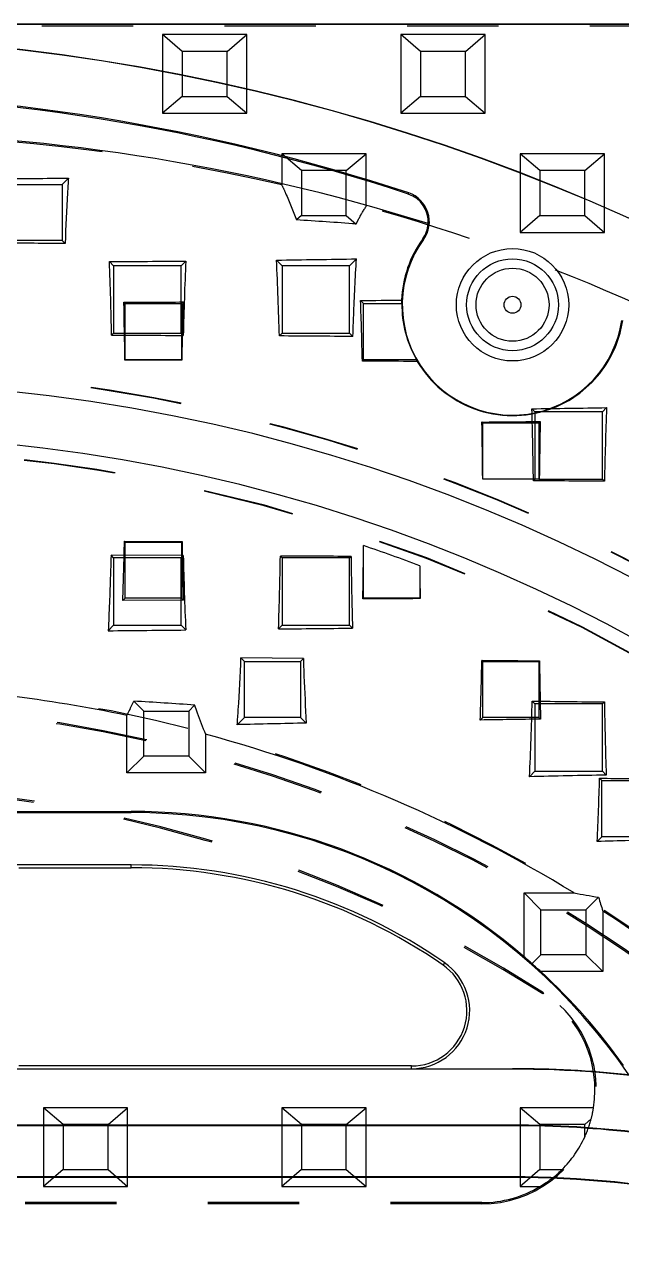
# Model space of a CAD drawing. Header units: millimetres. Extents: x -1495 to -116, y -3881 to 1305.
# Drawn here: x -726.95 to -716.26, y -331.51 to -309.78 of the extents above; entities that cross this region are included whole.
import ezdxf

# ---------------------------------------------------------------- set-up
doc = ezdxf.new("R2010")
doc.units = ezdxf.units.MM
doc.header["$LTSCALE"] = 16.335
doc.linetypes.add('HIDDEN', pattern=[0.2, 0.1, -0.1])
doc.layers.get('0').update_dxf_attribs({"linetype": 'CONTINUOUS'})
doc.layers.add('DEFAULT_2', color=8, linetype='HIDDEN')

msp = doc.modelspace()

# ---------------------------------------------------------------- linework, layer by layer
at = {"color": 7, "linetype": 'Continuous'}
for p, q in [((-715.2, -309.777), (-754.082, -309.777)), ((-715.2, -309.782), (-740.868, -309.782)), ((-727.275, -312.638), (-726.27, -312.638)), ((-726.27, -312.638), (-726.159, -312.527)), ((-726.27, -312.638), (-726.27, -313.643)), ((-720.079, -312.812), (-720.072, -312.792)), ((-726.27, -313.643), (-727.275, -313.643)), ((-726.27, -313.643), (-726.218, -313.695)), ((-719.821, -313.612), (-719.806, -313.623)), ((-725.143, -314.77), (-725.167, -314.746)), ((-725.143, -314.77), (-724.138, -314.77)), ((-725.143, -315.775), (-725.143, -314.77)), ((-724.138, -314.77), (-724.109, -314.741)), ((-724.138, -314.77), (-724.138, -315.775)), ((-720.879, -314.77), (-720.933, -314.716)), ((-720.879, -314.77), (-720.195, -314.77)), ((-720.879, -315.775), (-720.879, -314.77)), ((-725.143, -315.775), (-725.148, -315.779)), ((-724.131, -315.782), (-725.148, -315.779)), ((-724.138, -315.775), (-725.143, -315.775)), ((-724.138, -315.775), (-724.131, -315.782)), ((-720.879, -315.775), (-720.901, -315.797)), ((-719.934, -315.775), (-720.879, -315.775)), ((-718.748, -317.911), (-718.747, -316.902)), ((-718.747, -316.902), (-717.742, -316.902)), ((-717.742, -316.902), (-717.719, -316.878)), ((-717.742, -316.902), (-717.742, -317.907)), ((-717.742, -317.907), (-718.748, -317.911)), ((-717.742, -317.907), (-717.737, -317.912)), ((-725.143, -319.034), (-725.157, -319.019)), ((-725.157, -319.019), (-724.127, -319.023)), ((-725.143, -319.034), (-724.138, -319.034)), ((-725.143, -320.039), (-725.143, -319.034)), ((-724.138, -319.034), (-724.127, -319.023)), ((-724.138, -319.034), (-724.138, -320.039)), ((-720.879, -320.039), (-720.879, -319.096)), ((-719.874, -319.458), (-719.874, -320.039)), ((-725.143, -320.039), (-725.185, -320.081)), ((-724.103, -320.073), (-725.185, -320.081)), ((-724.138, -320.039), (-725.143, -320.039)), ((-724.138, -320.039), (-724.103, -320.073)), ((-719.874, -320.039), (-720.879, -320.039)), ((-723.011, -321.166), (-723.073, -321.104)), ((-721.957, -321.116), (-723.073, -321.104)), ((-723.011, -321.166), (-722.006, -321.166)), ((-723.011, -322.171), (-723.011, -321.166)), ((-722.006, -321.166), (-721.957, -321.116)), ((-722.006, -321.166), (-722.006, -322.171)), ((-718.747, -321.166), (-718.764, -321.148)), ((-718.747, -321.166), (-717.742, -321.166)), ((-718.747, -322.171), (-718.747, -321.166)), ((-717.742, -321.166), (-717.733, -321.157)), ((-717.742, -321.166), (-717.742, -322.171)), ((-724.812, -322.055), (-724.99, -321.877)), ((-724.008, -322.055), (-723.901, -321.948)), ((-725.114, -323.16), (-725.114, -322.133)), ((-724.812, -322.055), (-724.008, -322.055)), ((-724.812, -322.859), (-724.812, -322.055)), ((-724.008, -322.055), (-724.008, -322.859)), ((-723.011, -322.171), (-723.139, -322.299)), ((-722.006, -322.171), (-723.011, -322.171)), ((-722.006, -322.171), (-721.905, -322.272)), ((-718.747, -322.171), (-718.792, -322.215)), ((-717.742, -322.171), (-718.747, -322.171)), ((-717.742, -322.171), (-717.713, -322.2)), ((-723.707, -322.47), (-723.707, -323.16)), ((-724.812, -322.859), (-725.114, -323.16)), ((-724.008, -322.859), (-724.812, -322.859)), ((-724.008, -322.859), (-723.707, -323.16)), ((-723.707, -323.16), (-725.114, -323.16)), ((-716.615, -323.297), (-716.657, -323.255)), ((-716.615, -323.297), (-715.61, -323.297)), ((-716.615, -324.302), (-716.615, -323.297)), ((-733.325, -323.87), (-725.035, -323.87)), ((-733.306, -323.852), (-725.035, -323.852)), ((-725.035, -323.87), (-725.035, -323.852)), ((-716.615, -324.302), (-716.7, -324.387)), ((-715.61, -324.302), (-716.615, -324.302)), ((-725.035, -324.807), (-733.579, -324.807)), ((-727.045, -324.857), (-725.035, -324.857)), ((-725.035, -324.857), (-725.035, -324.807)), ((-717.706, -325.608), (-718.007, -325.307)), ((-718.007, -325.307), (-717.115, -325.307)), ((-718.007, -326.448), (-718.007, -325.307)), ((-716.902, -325.608), (-716.677, -325.384)), ((-717.706, -325.608), (-716.902, -325.608)), ((-717.706, -326.412), (-717.706, -325.608)), ((-716.902, -325.608), (-716.902, -326.412)), ((-716.6, -325.631), (-716.6, -326.714)), ((-719.429, -326.557), (-719.458, -326.598)), ((-717.706, -326.412), (-717.867, -326.573)), ((-716.902, -326.412), (-717.706, -326.412)), ((-716.902, -326.412), (-716.6, -326.714)), ((-716.6, -326.714), (-717.708, -326.714)), ((-767.589, -328.453), (-718.215, -328.453)), ((-720.02, -328.4), (-727.045, -328.4)), ((-720.02, -328.45), (-720.02, -328.4)), ((-718.215, -328.453), (-718.215, -328.45)), ((-718.215, -329.458), (-769.12, -329.458)), ((-769.12, -329.463), (-718.215, -329.463)), ((-718.215, -329.463), (-718.215, -329.458)), ((-718.215, -330.384), (-770.623, -330.384)), ((-770.619, -330.39), (-718.215, -330.39)), ((-718.215, -330.39), (-718.215, -330.384))]:
    msp.add_line(p, q, dxfattribs=at)
for radius in [1.005, 0.821, 0.653, 0.151]:
    msp.add_circle((-718.215, -314.791), radius, dxfattribs=at)
for centre, radius, start, end in [((-731.28, -346.808), 36.825, 20.0396, 90), ((-731.28, -346.808), 36.82, 20.0396, 90), ((-731.28, -346.808), 35.815, 71.7628, 90), ((-731.28, -346.808), 35.794, 71.7628, 90), ((-730.275, -346.808), 35.091, 72.5012, 90), ((-729.706, 109.694), 422.236, 270.31607, 270.48133), ((-720.241, -313.304), 0.518, 355.9785, 71.7628), ((-720.241, -313.304), 0.539, 323.7231, 71.7628), ((-720.241, -313.309), 0.518, 324.1025, 356.4593), ((-718.203, -314.784), 1.998, 144.0941, 177.7744), ((-718.215, -314.791), 1.973, 143.7231, 351.8796), ((-815.739, -316.948), 90.598, 0.7394, 1.39299), ((-640.326, -317.002), 83.814, 178.45392, 179.16554), ((-724.882, 31.818), 346.556, 270.65276, 270.77414), ((-798.405, -317.56), 77.524, 1.30288, 2.10236), ((-718.215, -314.791), 1.98, 179.3893, 209.7946), ((-730.275, -346.808), 30.618, 2.7035, 90), ((-721.785, 98.355), 415.253, 270.41716, 270.5611), ((-832.134, -318.981), 113.391, 0.54099, 1.0583), ((-620.518, -319.119), 97.226, 178.67945, 179.28872), ((-730.275, -346.808), 29.678, 2.7435, 90), ((-800.35, -317.583), 75.206, 358.0967, 358.90562), ((-637.272, -317.552), 86.868, 180.97023, 181.66315), ((-730.275, -346.808), 29.261, 69.1788, 71.2701), ((-608.322, -318.534), 111.556, 180.4744, 180.77616), ((-803.79, -319.507), 85.042, 358.17512, 358.89382), ((-608.684, -319.564), 109.061, 180.83648, 181.38457), ((-730.275, -346.808), 25.209, 78.1848, 83.1299), ((-734.686, -481.063), 159.481, 86.12217, 86.51418), ((-711.663, -790.169), 468.008, 90.74073, 90.87277), ((-730.275, -346.808), 25.209, 58.5308, 74.8961), ((-708.863, -943.213), 621.079, 91.203246, 91.31713), ((-780.942, -321.404), 64.311, 357.34106, 358.35018), ((-710.578, 45.959), 369.264, 269.05665, 269.22318), ((-725.035, -334.661), 10.81, 49.4467, 90), ((-725.035, -334.661), 10.791, 34.4406, 90), ((-711.399, -508.963), 184.652, 91.28971, 91.64514), ((-725.035, -334.661), 9.855, 55.3278, 90), ((-725.035, -334.661), 9.805, 55.3278, 90), ((-708.652, -278.696), 47.373, 259.7084, 260.2459), ((-706.473, -322.317), 10.655, 196.7288, 198.1181), ((-730.275, -346.808), 25.209, 43.1975, 57.1479), ((-720.02, -327.411), 1.039, 270, 55.3278), ((-720.02, -327.411), 0.989, 270, 55.3278), ((-725.035, -334.661), 10.81, 35.4615, 47.3266), ((-718.194, -348.139), 19.689, 83.9994, 90.063)]:
    msp.add_arc(centre, radius, start, end, dxfattribs=at)
for centre, major_axis, start_param, end_param in [((-725.226, -334.661), (-10.936, 0), -2.308975, -2.291772), ((-725.035, -334.853), (0, -10.952), -3.874628, -3.855282)]:
    msp.add_ellipse(centre, major_axis=major_axis, ratio=0.999848, start_param=start_param, end_param=end_param, dxfattribs=at)
for points, knots in [([(-726.159, -312.527), (-726.165, -312.615), (-726.189, -313.004), (-726.207, -313.394), (-726.218, -313.695)], [0, 0, 0, 0, 0.226964, 1, 1, 1, 1]), ([(-720.195, -314.77), (-720.196, -314.764), (-720.198, -314.751), (-720.196, -314.73), (-720.199, -314.714), (-720.199, -314.706)], [0, 0, 0, 0, 0.250685, 0.624593, 1, 1, 1, 1]), ([(-719.919, -315.804), (-719.805, -315.995), (-719.507, -316.345), (-718.909, -316.69), (-718.229, -316.812), (-717.567, -316.702), (-717.009, -316.405), (-716.603, -315.993), (-716.351, -315.538), (-716.266, -315.223), (-716.244, -315.072)], [0, 0, 0, 0, 0.137098, 0.277314, 0.417378, 0.554103, 0.683165, 0.800813, 0.906071, 1, 1, 1, 1]), ([(-719.919, -315.804), (-720.001, -315.804), (-720.328, -315.801), (-720.656, -315.798), (-720.901, -315.797)], [0, 0, 0, 0, 0.249597, 1, 1, 1, 1]), ([(-719.919, -315.804), (-719.921, -315.802), (-719.925, -315.798), (-719.927, -315.791), (-719.924, -315.783), (-719.932, -315.779), (-719.934, -315.775)], [0, 0, 0, 0, 0.274999, 0.444815, 0.608828, 1, 1, 1, 1]), ([(-723.139, -322.299), (-723.133, -322.21), (-723.105, -321.812), (-723.086, -321.414), (-723.073, -321.104)], [0, 0, 0, 0, 0.222961, 1, 1, 1, 1]), ([(-721.957, -321.116), (-721.953, -321.219), (-721.939, -321.604), (-721.921, -321.989), (-721.905, -322.272)], [0, 0, 0, 0, 0.266768, 1, 1, 1, 1]), ([(-725.114, -322.133), (-725.103, -322.113), (-725.059, -322.029), (-725.018, -321.943), (-724.99, -321.877)], [0, 0, 0, 0, 0.239473, 1, 1, 1, 1]), ([(-723.901, -321.948), (-723.885, -321.994), (-723.826, -322.17), (-723.76, -322.344), (-723.707, -322.47)], [0, 0, 0, 0, 0.262002, 1, 1, 1, 1]), ([(-718.215, -328.453), (-717.222, -328.453), (-715.232, -328.594), (-712.324, -329.308), (-709.611, -330.59), (-707.249, -332.445), (-705.388, -334.805), (-704.134, -337.534), (-703.473, -340.455), (-703.357, -342.445), (-703.358, -343.438)], [0, 0, 0, 0, 0.12505, 0.250065, 0.375049, 0.500005, 0.624948, 0.749925, 0.874946, 1, 1, 1, 1]), ([(-704.723, -339.602), (-704.877, -338.851), (-705.297, -337.368), (-706.317, -335.29), (-707.729, -333.456), (-709.471, -331.932), (-711.471, -330.77), (-713.644, -329.983), (-715.912, -329.545), (-717.448, -329.458), (-718.215, -329.458)], [0, 0, 0, 0, 0.125016, 0.249985, 0.37494, 0.499902, 0.62488, 0.749888, 0.874929, 1, 1, 1, 1]), ([(-718.215, -329.463), (-717.448, -329.463), (-715.913, -329.55), (-713.646, -329.988), (-711.474, -330.775), (-709.474, -331.936), (-707.733, -333.459), (-706.321, -335.293), (-705.302, -337.37), (-704.882, -338.852), (-704.728, -339.603)], [0, 0, 0, 0, 0.125071, 0.250112, 0.37512, 0.500099, 0.62506, 0.750015, 0.874984, 1, 1, 1, 1]), ([(-706.346, -337.419), (-706.58, -336.855), (-707.14, -335.761), (-708.251, -334.292), (-709.591, -333.027), (-711.122, -332.004), (-712.797, -331.239), (-715.15, -330.555), (-716.994, -330.384), (-718.215, -330.384)], [0, 0, 0, 0, 0.125021, 0.250035, 0.375055, 0.500081, 0.625122, 0.750186, 1, 1, 1, 1]), ([(-718.215, -330.39), (-716.998, -330.39), (-715.159, -330.559), (-712.813, -331.239), (-711.142, -332), (-709.613, -333.017), (-708.275, -334.274), (-707.163, -335.736), (-706.601, -336.824), (-706.365, -337.386)], [0, 0, 0, 0, 0.249815, 0.374879, 0.499921, 0.624946, 0.749966, 0.87498, 1, 1, 1, 1])]:
    msp.add_open_spline(points, degree=3, knots=knots, dxfattribs=at)
for points in [[(-726.218, -313.695), (-726.586, -313.693), (-726.954, -313.692), (-727.323, -313.69)], [(-725.167, -314.746), (-724.814, -314.745), (-724.462, -314.743), (-724.109, -314.741)], [(-717.737, -317.912), (-718.074, -317.91), (-718.411, -317.908), (-718.748, -317.907)], [(-718.764, -321.148), (-718.421, -321.151), (-718.077, -321.154), (-717.733, -321.157)]]:
    msp.add_open_spline(points, degree=3, dxfattribs=at)
at = {"layer": 'DEFAULT_2', "color": 8, "linetype": 'HIDDEN'}
for p, q in [((-715.2, -309.808), (-750.831, -309.808)), ((-722.968, -309.959), (-724.475, -309.959)), ((-724.123, -310.261), (-724.475, -309.959)), ((-724.475, -309.959), (-724.475, -311.366)), ((-723.319, -310.261), (-722.968, -309.959)), ((-722.968, -311.366), (-722.968, -309.959)), ((-718.704, -309.959), (-720.211, -309.959)), ((-719.86, -310.261), (-720.211, -309.959)), ((-720.211, -309.959), (-720.211, -311.366)), ((-719.056, -310.261), (-718.704, -309.959)), ((-718.704, -311.366), (-718.704, -309.959)), ((-723.319, -310.261), (-724.123, -310.261)), ((-724.123, -310.261), (-724.123, -311.065)), ((-723.319, -311.065), (-723.319, -310.261)), ((-719.056, -310.261), (-719.86, -310.261)), ((-719.86, -310.261), (-719.86, -311.065)), ((-719.056, -311.065), (-719.056, -310.261)), ((-724.123, -311.065), (-724.475, -311.366)), ((-724.123, -311.065), (-723.319, -311.065)), ((-723.319, -311.065), (-722.968, -311.366)), ((-719.86, -311.065), (-720.211, -311.366)), ((-719.86, -311.065), (-719.056, -311.065)), ((-719.056, -311.065), (-718.704, -311.366)), ((-724.475, -311.366), (-722.968, -311.366)), ((-720.211, -311.366), (-718.704, -311.366)), ((-720.836, -312.091), (-722.343, -312.091)), ((-721.992, -312.393), (-722.343, -312.091)), ((-722.343, -312.091), (-722.343, -312.648)), ((-721.188, -312.393), (-720.836, -312.091)), ((-720.836, -313.034), (-720.836, -312.091)), ((-716.572, -312.091), (-718.079, -312.091)), ((-717.728, -312.393), (-718.079, -312.091)), ((-718.079, -312.091), (-718.079, -313.498)), ((-716.924, -312.393), (-716.572, -312.091)), ((-716.572, -313.498), (-716.572, -312.091)), ((-721.188, -312.393), (-721.992, -312.393)), ((-721.992, -312.393), (-721.992, -313.197)), ((-721.188, -313.197), (-721.188, -312.393)), ((-716.924, -312.393), (-717.728, -312.393)), ((-717.728, -312.393), (-717.728, -313.197)), ((-716.924, -313.197), (-716.924, -312.393)), ((-721.992, -313.197), (-722.082, -313.274)), ((-721.992, -313.197), (-721.188, -313.197)), ((-721.188, -313.197), (-721.012, -313.347)), ((-717.728, -313.197), (-718.079, -313.498)), ((-717.728, -313.197), (-716.924, -313.197)), ((-716.924, -313.197), (-716.572, -313.498)), ((-718.079, -313.498), (-716.572, -313.498)), ((-722.336, -314.093), (-722.437, -313.992)), ((-721.13, -314.093), (-721.006, -313.97)), ((-725.351, -314.093), (-725.424, -314.019)), ((-724.145, -314.093), (-725.351, -314.093)), ((-725.351, -314.093), (-725.351, -315.299)), ((-724.145, -314.093), (-724.061, -314.009)), ((-724.145, -315.299), (-724.145, -314.093)), ((-721.13, -314.093), (-722.336, -314.093)), ((-722.336, -314.093), (-722.336, -315.299)), ((-721.13, -315.299), (-721.13, -314.093)), ((-725.351, -315.299), (-725.386, -315.334)), ((-725.351, -315.299), (-724.145, -315.299)), ((-724.145, -315.299), (-724.105, -315.339)), ((-722.336, -315.299), (-722.385, -315.348)), ((-722.336, -315.299), (-721.13, -315.299)), ((-721.13, -315.299), (-721.07, -315.359)), ((-717.813, -316.704), (-717.868, -316.65)), ((-716.607, -316.704), (-717.813, -316.704)), ((-717.813, -316.704), (-717.813, -317.91)), ((-716.607, -316.704), (-716.533, -316.63)), ((-716.607, -317.91), (-716.607, -316.704)), ((-718.747, -316.902), (-718.762, -316.887)), ((-717.742, -317.907), (-716.607, -317.91)), ((-717.813, -317.91), (-717.841, -317.938)), ((-716.607, -317.91), (-716.57, -317.947)), ((-725.351, -319.315), (-725.397, -319.269)), ((-724.104, -319.275), (-725.397, -319.269)), ((-724.145, -319.315), (-725.351, -319.315)), ((-725.351, -319.315), (-725.351, -320.521)), ((-724.145, -319.315), (-724.104, -319.275)), ((-724.145, -320.521), (-724.145, -319.315)), ((-722.336, -319.315), (-722.367, -319.284)), ((-721.13, -319.315), (-722.336, -319.315)), ((-722.336, -319.315), (-722.336, -320.521)), ((-721.13, -319.315), (-721.104, -319.29)), ((-721.13, -320.521), (-721.13, -319.315)), ((-720.879, -320.039), (-720.892, -320.051)), ((-719.874, -320.039), (-719.868, -320.045)), ((-725.351, -320.521), (-725.448, -320.619)), ((-725.351, -320.521), (-724.145, -320.521)), ((-724.145, -320.521), (-724.061, -320.605)), ((-722.336, -320.521), (-722.401, -320.586)), ((-722.336, -320.521), (-721.13, -320.521)), ((-721.13, -320.521), (-721.078, -320.573)), ((-717.813, -321.926), (-717.863, -321.877)), ((-716.607, -321.926), (-717.813, -321.926)), ((-717.813, -321.926), (-717.813, -323.132)), ((-716.607, -321.926), (-716.572, -321.891)), ((-716.607, -323.132), (-716.607, -321.926)), ((-717.813, -323.132), (-717.911, -323.23)), ((-717.813, -323.132), (-716.607, -323.132)), ((-716.607, -323.132), (-716.54, -323.2)), ((-717.661, -327.092), (-717.674, -327.112)), ((-725.1, -329.147), (-726.607, -329.147)), ((-726.255, -329.448), (-726.607, -329.147)), ((-726.607, -329.147), (-726.607, -330.554)), ((-725.451, -329.448), (-725.1, -329.147)), ((-725.1, -330.554), (-725.1, -329.147)), ((-720.836, -329.147), (-722.343, -329.147)), ((-721.992, -329.448), (-722.343, -329.147)), ((-722.343, -329.147), (-722.343, -330.554)), ((-721.188, -329.448), (-720.836, -329.147)), ((-720.836, -330.554), (-720.836, -329.147)), ((-717.728, -329.448), (-718.079, -329.147)), ((-716.767, -329.147), (-718.079, -329.147)), ((-718.079, -329.147), (-718.079, -330.554)), ((-716.924, -329.448), (-716.807, -329.348)), ((-725.451, -329.448), (-726.255, -329.448)), ((-726.255, -329.448), (-726.255, -330.252)), ((-725.451, -330.252), (-725.451, -329.448)), ((-721.188, -329.448), (-721.992, -329.448)), ((-721.992, -329.448), (-721.992, -330.252)), ((-721.188, -330.252), (-721.188, -329.448)), ((-716.924, -329.448), (-717.728, -329.448)), ((-717.728, -329.448), (-717.728, -330.252)), ((-716.924, -329.674), (-716.924, -329.448)), ((-726.255, -330.252), (-726.607, -330.554)), ((-726.255, -330.252), (-725.451, -330.252)), ((-725.451, -330.252), (-725.1, -330.554)), ((-721.992, -330.252), (-722.343, -330.554)), ((-721.992, -330.252), (-721.188, -330.252)), ((-721.188, -330.252), (-720.836, -330.554)), ((-717.728, -330.252), (-718.079, -330.554)), ((-717.728, -330.252), (-717.327, -330.252)), ((-726.607, -330.554), (-725.1, -330.554)), ((-722.343, -330.554), (-720.836, -330.554)), ((-718.079, -330.554), (-717.72, -330.554)), ((-718.766, -330.844), (-736.351, -330.844)), ((-718.766, -330.868), (-736.351, -330.868)), ((-718.766, -330.844), (-718.766, -330.868))]:
    msp.add_line(p, q, dxfattribs=at)
for centre, radius, start, end in [((-730.275, -346.808), 35.069, 76.9276, 90), ((-730.275, -346.808), 35.069, 65.8854, 74.3851), ((-726.931, -392.247), 79.122, 85.70993, 86.48624), ((-725.772, -51.319), 262.694, 270.72741, 271.03948), ((-779.401, -316.853), 57.035, 1.5111, 2.875), ((-728.607, 207.727), 521.756, 270.34948, 270.49923), ((-791.39, -316.62), 66.016, 1.11602, 2.25768), ((-659.571, -316.811), 64.55, 177.51208, 178.69301), ((-726.061, -860.305), 544.969, 89.47525, 89.61352), ((-730.275, -346.808), 30.874, 42.1616, 90), ((-730.275, -346.808), 30.864, 42.1616, 90), ((-720.889, -66.662), 250.006, 270.69233, 270.99832), ((-803.749, -319.097), 85.916, 0.77304, 1.63236), ((-639.891, -319.454), 76.694, 177.88935, 178.87402), ((-730.275, -346.808), 29.436, 42.1616, 90), ((-730.275, -346.808), 29.426, 42.1616, 90), ((-720.145, -710.189), 392.258, 89.47788, 89.6635), ((-822.934, -318.247), 102.058, 358.98704, 359.52313), ((-659.435, -317.843), 64.685, 181.26901, 182.44731), ((-797.609, -317.984), 75.253, 358.0184, 359.01053), ((-636.625, -318.242), 84.485, 180.71058, 181.58077), ((-730.275, -346.808), 25.231, 31.143, 90), ((-730.275, -346.808), 24.858, 31.9902, 90), ((-730.275, -346.808), 24.834, 31.9788, 90), ((-787.405, -320.075), 69.566, 357.39988, 358.5157), ((-711.995, 143.255), 465.169, 269.27722, 269.43626), ((-623.705, -320.255), 92.881, 181.00952, 181.81721), ((-711.678, -572.874), 249.722, 91.11549, 91.43029), ((-730.275, -346.808), 23.406, 57.3894, 90), ((-730.275, -346.808), 23.382, 57.3894, 90), ((-718.766, -328.818), 2.05, 270, 57.3894), ((-718.766, -328.818), 2.026, 350.677, 57.3894), ((-718.766, -328.818), 2.031, 315.1013, 335.0809), ((-718.766, -328.818), 2.026, 270, 301.0728)]:
    msp.add_arc(centre, radius, start, end, dxfattribs=at)
for centre, major_axis, ratio, start_param, end_param in [((-718.766, -328.854), (0, -2.021), 0.999848, 1.323801, 1.425327), ((-718.797, -328.818), (-2.059, 0), 0.999888, 2.712934, 2.881583), ((-718.766, -328.782), (0, -2.057), 0.999848, 0.53338, 0.774878)]:
    msp.add_ellipse(centre, major_axis=major_axis, ratio=ratio, start_param=start_param, end_param=end_param, dxfattribs=at)
for points, knots in [([(-722.343, -312.648), (-722.32, -312.696), (-722.224, -312.901), (-722.14, -313.111), (-722.082, -313.274)], [0, 0, 0, 0, 0.236376, 1, 1, 1, 1]), ([(-721.012, -313.347), (-720.998, -313.319), (-720.944, -313.212), (-720.884, -313.108), (-720.836, -313.034)], [0, 0, 0, 0, 0.262446, 1, 1, 1, 1]), ([(-721.07, -315.359), (-721.066, -315.235), (-721.049, -314.772), (-721.027, -314.308), (-721.006, -313.97)], [0, 0, 0, 0, 0.267915, 1, 1, 1, 1]), ([(-725.397, -319.269), (-725.4, -319.387), (-725.414, -319.838), (-725.432, -320.288), (-725.448, -320.619)], [0, 0, 0, 0, 0.263695, 1, 1, 1, 1])]:
    msp.add_open_spline(points, degree=3, knots=knots, dxfattribs=at)
for points in [[(-725.386, -315.334), (-724.959, -315.336), (-724.532, -315.337), (-724.105, -315.339)], [(-721.104, -319.29), (-721.525, -319.288), (-721.946, -319.286), (-722.367, -319.284)], [(-719.868, -320.045), (-720.209, -320.047), (-720.55, -320.049), (-720.892, -320.051)], [(-725.448, -320.619), (-724.986, -320.614), (-724.524, -320.61), (-724.061, -320.605)], [(-722.401, -320.586), (-721.96, -320.582), (-721.519, -320.577), (-721.078, -320.573)]]:
    msp.add_open_spline(points, degree=3, dxfattribs=at)

doc.saveas('drawing.dxf')
